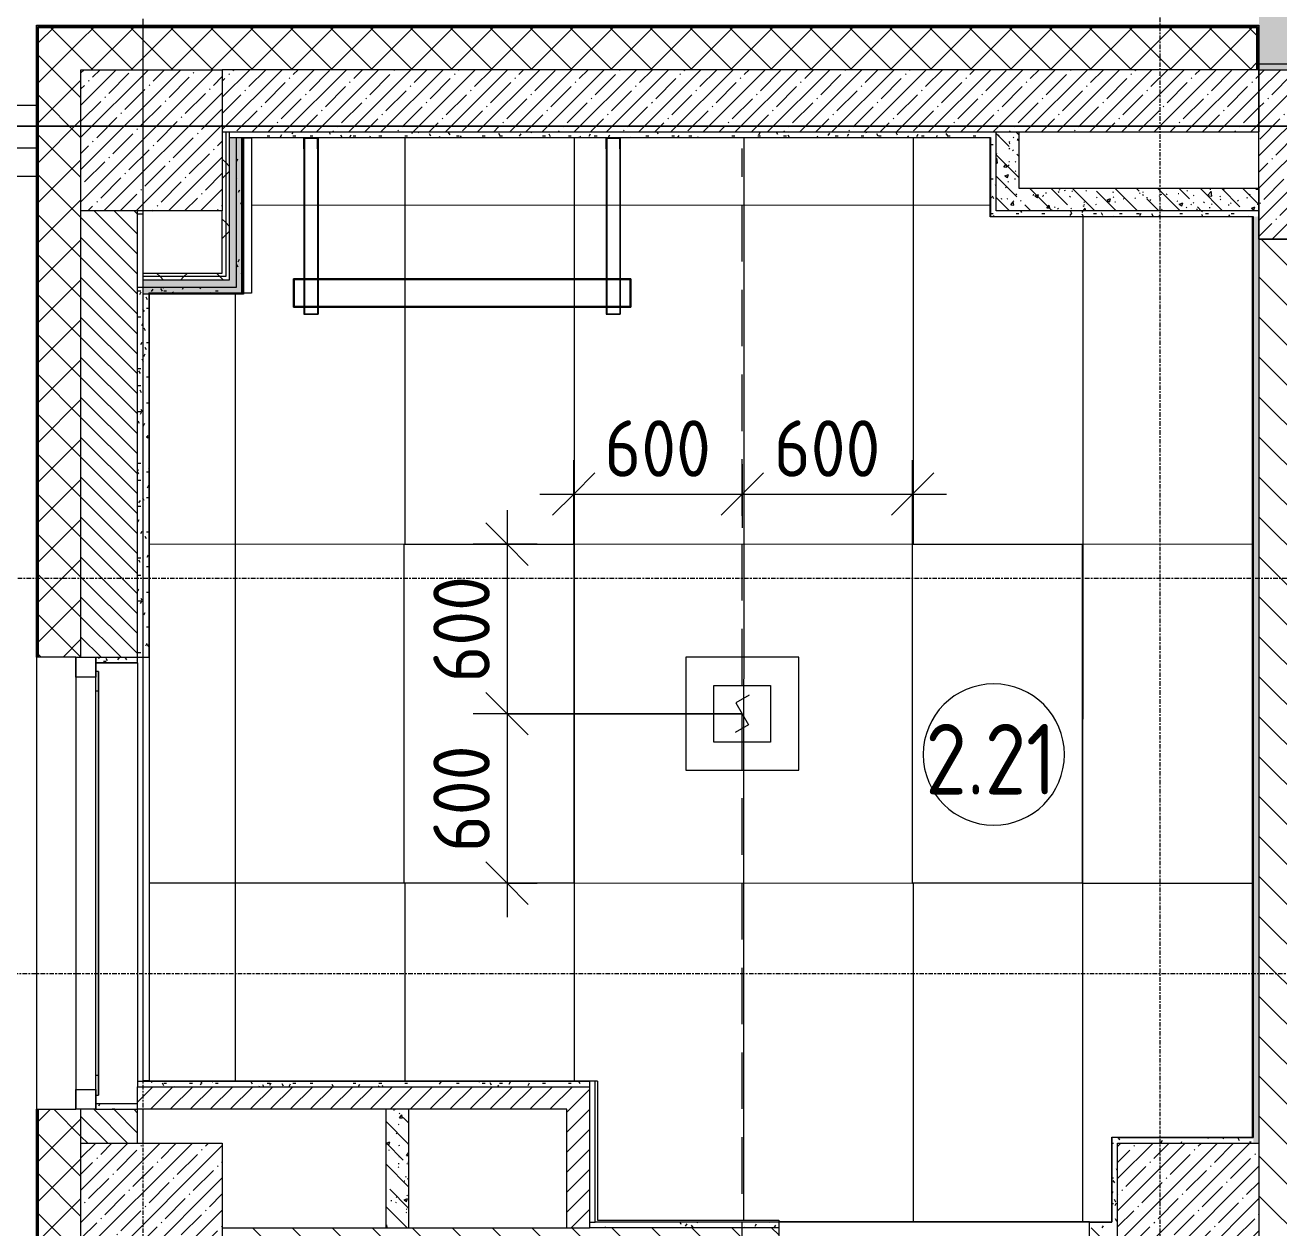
# Model space of a CAD drawing. Header units: millimetres. Extents: x -3917 to 185442, y -8553 to 29000.
# Drawn here: x -308 to 4131, y 11100 to 15358 of the extents above; entities that cross this region are included whole.
import ezdxf

# ---------------------------------------------------------------- set-up
doc = ezdxf.new("R2010")
doc.units = ezdxf.units.MM
doc.linetypes.add('ADSK_Штрих_ш2 п1', pattern=[300, 200, -100])
doc.linetypes.add('Осевая', pattern=[31.75, 6.35, -4.7625, 15.875, -4.7625])
for name, color, linetype, lineweight in [('A-ANNO-DIMS', 7, 'Continuous', 9), ('A-ANNO-DIMS-100', 7, 'Continuous', 9), ('A-AREA-IDEN', 7, 'Continuous', 9), ('A-CLNG-PATT', 7, 'Continuous', 9), ('A-DETL', 7, 'Continuous', 9), ('A-DETL-1', 7, 'ADSK_Штрих_ш2 п1', 9), ('A-GLAZ', 7, 'Continuous', 9), ('A-GLAZ-1', 7, 'Continuous', 13), ('A-WALL', 7, 'Continuous', 9), ('I-WALL', 7, 'Continuous', 9), ('S-COLS', 7, 'Continuous', 9), ('Оси', 7, 'Continuous', 9), ('Оси-2', 7, 'Осевая', 9)]:
    doc.layers.add(name, color=color, linetype=linetype, lineweight=lineweight)
for name, color, linetype, lineweight, true_color in [('A-ANNO-NOTE', 1, 'Continuous', 9, 0xff0000), ('A-CLNG-1', 7, 'Continuous', 9, 0xeaeaea), ('A-WALL-1', 7, 'Continuous', 9, 0x3c3c3c), ('A-WALL-2', 7, 'Continuous', 9, 0x535353), ('A-WALL-FNSH-1', 7, 'Continuous', 9, 0x3c3c3c), ('E-LITE-EQPM-1', 7, 'Continuous', 9, 0xff8080), ('I-WALL-1', 7, 'Continuous', 9, 0x535353), ('S-COLS-1', 9, 'Continuous', 9, 0x808080), ('S-COLS-2', 7, 'Continuous', 9, 0x3c3c3c)]:
    doc.layers.add(name, color=color, linetype=linetype, lineweight=lineweight, true_color=true_color)
doc.layers.add('A-CLNG-PATT-1', color=7, linetype='Continuous', lineweight=9, transparency=1)
doc.styles.add('GOST Common', font='GOST_Common.ttf', dxfattribs={"width": 0.9, "height": 250})
doc.styles.add('ISOCPEUR', font='isocpeur.ttf', dxfattribs={"width": 0.9, "height": 250})
doc.styles.add('ISOCPEUR_1', font='isocpeur.ttf', dxfattribs={"width": 0.9, "height": 200})
doc.dimstyles.new('ISO-2_0_0_9К_Средний_округл2_1', dxfattribs={"dimscale": 304.8, "dimtxt": 199.196235, "dimasz": 0.492126, "dimexe": 0.393701, "dimexo": 0, "dimgap": 0, "dimtad": 1, "dimdec": 0, "dimrnd": 10, "dimzin": 0, "dimdsep": 46, "dimtxsty": 'ISOCPEUR_1', "dimblk1": 'OBLIQUE', "dimblk2": 'OBLIQUE', "dimsah": 1, "dimcen": 0.09, "dimdle": 0.393701, "dimazin": 0, "dimtfac": 1, "dimtdec": 4, "dimtix": 1, "dimtmove": 0, "dimatfit": 3, "dimfxl": 1, "dimtvp": 1, "dimtolj": 1, "dimtzin": 0, "dimarcsym": 2})
doc.dimstyles.new('ISO-2_5_0_9К_БОЛЬШОЙ', dxfattribs={"dimscale": 304.8, "dimtxt": 248.995294, "dimasz": 0.492126, "dimexe": 0.393701, "dimexo": 0.984252, "dimgap": 0, "dimtad": 1, "dimdec": 0, "dimrnd": 10, "dimzin": 0, "dimdsep": 46, "dimtxsty": 'ISOCPEUR', "dimblk1": 'OBLIQUE', "dimblk2": 'OBLIQUE', "dimsah": 1, "dimcen": 0.09, "dimdle": 0.393701, "dimazin": 0, "dimtfac": 1, "dimtdec": 4, "dimtix": 1, "dimtmove": 0, "dimatfit": 3, "dimfxl": 1, "dimtvp": 1, "dimtolj": 1, "dimtzin": 0, "dimarcsym": 2})
pattern_1 = [(45, (0, 0), (-57.02463, 57.02463), []), (45, (57.025, 0), (-57.02463, 57.02463), [100.806, -20.161, 3.353, -16.808])]
pattern_2 = [(135, (0, 0), (-70.7107, -70.7107), [])]
pattern_3 = [(45, (0, 0), (-70.7107, 70.7107), []), (135, (0, 0), (-70.7107, -70.7107), [])]
pattern_4 = [(45, (0, 0), (-35.35534, 35.35534), [])]
pattern_5 = [(135, (0, 0), (-75.43415, -75.43415), [106.68, -17.78, 3.556, -17.78]), (135, (0, 75.39), (-75.43415, -75.43415), []), (50, (0, 0), (127.5292, -11.1576), [13.335, -146.685]), (355, (0, 0), (-24.6697, 133.74), [10.668, -117.348]), (100.451, (10.63, -0.93), (102.8597, 122.5818), [11.333, -124.663]), (46.184, (0, 35.56), (189.7552, -29.4304), [20.002, -220.027]), (96.636, (15.81, 33.1), (166.1822, 173.1996), [17, -186.995]), (351.184, (0, 35.56), (166.184, 173.1976), [16.002, -176.022]), (21, (17.78, 26.67), (106.1303, -71.586), [13.335, -146.685]), (326, (17.78, 26.67), (43.2619, 128.9318), [10.668, -117.348]), (71.451, (26.62, 20.7), (149.392, 57.3451), [11.333, -124.663]), (37.5, (0, 0), (2.16223, 59.18836), [3.353, -112.573, 3.353, -115.773, -117.792]), (37.5, (0, 0), (2.16223, 59.18836), [-235.052, 3.353, -114.44]), (7.5, (0, 0), (46.77386, 70.12615), [3.353, -64.567, 3.353, -109.906, -44.894]), (7.5, (0, 0), (46.77386, 70.12615), [-181.178, 3.353, -41.542]), (327.5, (-39.65, 0), (94.91367, -4.0101), [3.353, -41.097, 3.353, -135.331, -184.023]), (327.5, (-39.65, 0), (94.91367, -4.0101), [-183.134, 3.353, -180.67]), (317.5, (-57.43, 0), (103.69057, 17.7988), [3.353, -54.432, 3.353, -88.748, -130.683]), (317.5, (-57.43, 0), (103.69057, 17.7988), [-149.885, 3.353, -127.33])]
pattern_6 = [(0, (0, 0), (121.92, 30.48), [10.058, -81.382, 10.058, -81.382, -487.68]), (0, (0, 0), (121.92, 30.48), [-182.88, 10.058, -172.822, 10.058, -81.382, -213.36]), (0, (0, 0), (121.92, 30.48), [-457.2, 10.058, -50.902, 10.058, -142.342]), (120, (45.72, 15.24), (-87.356454, 90.34582), [10.058, -81.382, 10.058, -81.382, -487.68]), (120, (45.72, 15.24), (-87.356454, 90.34582), [-182.88, 10.058, -172.822, 10.058, -81.382, -213.36]), (120, (45.72, 15.24), (-87.356454, 90.34582), [-457.2, 10.058, -50.902, 10.058, -142.342]), (240, (60.96, 76.2), (-34.563546, -120.82582), [10.058, -81.382, 10.058, -81.382, -487.68]), (240, (60.96, 76.2), (-34.563546, -120.82582), [-182.88, 10.058, -172.822, 10.058, -81.382, -213.36]), (240, (60.96, 76.2), (-34.563546, -120.82582), [-457.2, 10.058, -50.902, 10.058, -142.342])]
pattern_7 = [(45, (0, 0), (-106.066, 106.066), []), (135, (0, 0), (-106.066, -106.066), [])]

# ---------------------------------------------------------------- blocks, each defined once
blk = doc.blocks.new('BSC_Колонна _Прямоугольная - 500х500-V21-Сводный план потолков 2 этажа в осях 1-12')
at = {"layer": 'S-COLS-1'}
h = blk.add_hatch(dxfattribs=at)
h.set_pattern_fill('FP_31', color=256, style=0, pattern_type=2)
h.set_pattern_definition([(45, (-140, -14950), (-57.02463, 57.02463), []), (45, (-82.975, -14950), (-57.02463, 57.02463), [100.806, -20.161, 3.353, -16.808])])
h.paths.add_polyline_path([(-250, -250), (250, -250), (250, 250), (-250, 250)])
at = {"layer": 'S-COLS-2'}
for p, q in [((-250, 250), (250, 250)), ((-250, -250), (-250, 250)), ((250, 250), (250, -250)), ((250, -250), (-250, -250))]:
    blk.add_line(p, q, dxfattribs=at)
blk = doc.blocks.new('BSC_Колонна _Прямоугольная - 500х500-V51-Сводный план потолков 2 этажа в осях 1-12')
at = {"layer": 'S-COLS-1'}
h = blk.add_hatch(dxfattribs=at)
h.set_pattern_fill('FP_63', color=256, style=0, pattern_type=2)
h.set_pattern_definition([(45, (-3810, -11150), (-57.0246, 57.0246), []), (45, (-3752.975, -11150), (-57.0246, 57.0246), [100.806, -20.161, 3.353, -16.808])])
h.paths.add_polyline_path([(-250, -250), (250, -250), (250, 250), (-250, 250), (-250, -181.2)])
at = {"layer": 'S-COLS-2'}
for p, q in [((-250, 250), (250, 250)), ((-250, -250), (-250, 250)), ((250, 250), (250, -250)), ((250, -250), (-250, -250))]:
    blk.add_line(p, q, dxfattribs=at)
blk = doc.blocks.new('120_Окно_СКБ_1Ст - 120_Окно_СКБ_1Ст_1600х2500_h_ 2-22959204-Сводный план потолков 2 этажа в осях 1-12')
at = {"layer": 'A-GLAZ'}
for p, q in [((800, -57), (-800, -57)), ((-800, -127), (800, -127))]:
    blk.add_line(p, q, dxfattribs=at)
at = {"layer": 'A-GLAZ-1'}
for p, q in [((-800, -127), (-800, -57)), ((-800, -57), (-730, -57)), ((-730, -57), (-730, -127)), ((730, -127), (730, -57)), ((730, -57), (800, -57)), ((800, -57), (800, -127)), ((-730, -127), (-800, -127)), ((-750, -127), (-750, -137)), ((-680, -137), (-680, -127)), ((680, -137), (680, -127)), ((800, -127), (730, -127)), ((750, -137), (750, -127)), ((-750, -137), (750, -137)), ((750, -137), (-750, -137))]:
    blk.add_line(p, q, dxfattribs=at)
blk = doc.blocks.new('BSC_Колонна _Прямоугольная - 500х500-V56-Сводный план потолков 2 этажа в осях 1-12')
at = {"layer": 'S-COLS-1'}
h = blk.add_hatch(dxfattribs=at)
h.set_pattern_fill('FP_68', color=256, style=0, pattern_type=2)
h.set_pattern_definition([(45, (-140, -11150), (-57.0246, 57.0246), []), (45, (-82.975, -11150), (-57.0246, 57.0246), [100.806, -20.161, 3.353, -16.808])])
h.paths.add_polyline_path([(-70.3, -250), (250, -250), (250, 250), (-250, 250), (-250, -250)])
at = {"layer": 'S-COLS-2'}
for p, q in [((-250, 250), (250, 250)), ((-250, -250), (-250, 250)), ((250, 250), (250, -250)), ((250, -250), (-250, -250))]:
    blk.add_line(p, q, dxfattribs=at)
blk = doc.blocks.new('E220 IP40 _школа доски 1195-100 IP40 аналог 1-36_ - V1-E0-00270-60000-4001839 _ V2-A0-PR00-00_2_0017_25 _Призма стандарт_-V72-Сводный план потолков 2 этажа в осях 1-12')
at = {"layer": 'E-LITE-EQPM-1'}
for p, q in [((679.4, 14960), (679.4, 14459.9)), ((679.4, 14920), (679.4, 14960)), ((729.4, 14459.9), (729.4, 14960)), ((729.4, 14960), (729.4, 14920)), ((1749.4, 14960), (1749.4, 14460)), ((1749.4, 14920), (1749.4, 14960)), ((1799.4, 14460), (1799.4, 14960)), ((1799.4, 14960), (1799.4, 14920)), ((681.4, 14920), (679.4, 14920)), ((679.4, 14920), (679.4, 14459.9)), ((679.4, 14920), (681.4, 14920)), ((727.4, 14958), (681.4, 14958)), ((681.4, 14958), (681.4, 14459.9)), ((681.4, 14958), (681.4, 14920)), ((681.4, 14958), (727.4, 14958)), ((681.4, 14920), (681.4, 14459.9)), ((727.4, 14958), (727.4, 14459.9)), ((727.4, 14920), (727.4, 14958)), ((729.4, 14920), (727.4, 14920)), ((727.4, 14920), (727.4, 14459.9)), ((727.4, 14920), (729.4, 14920)), ((729.4, 14920), (729.4, 14459.9)), ((1751.4, 14920), (1749.4, 14920)), ((1749.4, 14920), (1749.4, 14460)), ((1749.4, 14920), (1751.4, 14920)), ((1797.4, 14958), (1751.4, 14958)), ((1751.4, 14958), (1751.4, 14460)), ((1751.4, 14958), (1751.4, 14920)), ((1751.4, 14958), (1797.4, 14958)), ((1751.4, 14920), (1751.4, 14460)), ((1797.4, 14958), (1797.4, 14460)), ((1797.4, 14920), (1797.4, 14958)), ((1799.4, 14920), (1797.4, 14920)), ((1797.4, 14920), (1797.4, 14460)), ((1797.4, 14920), (1799.4, 14920)), ((1799.4, 14920), (1799.4, 14460)), ((641.9, 14360), (641.9, 14460)), ((641.9, 14460), (1836.9, 14460)), ((1836.9, 14460), (641.9, 14460)), ((641.9, 14460), (641.9, 14360)), ((644.9, 14362), (644.9, 14458)), ((644.9, 14458), (1833.9, 14458)), ((1833.9, 14458), (644.9, 14458)), ((644.9, 14458), (644.9, 14362)), ((1833.9, 14458), (644.9, 14458)), ((644.9, 14458), (644.9, 14362)), ((644.9, 14362), (644.9, 14458)), ((644.9, 14458), (1833.9, 14458)), ((679.4, 14459.9), (679.4, 14458)), ((679.4, 14459.9), (679.4, 14458)), ((679.4, 14458), (679.4, 14362)), ((679.4, 14458), (679.4, 14362)), ((681.4, 14459.9), (681.4, 14458)), ((681.4, 14459.9), (681.4, 14458)), ((681.4, 14458), (681.4, 14362)), ((681.4, 14458), (681.4, 14362)), ((727.4, 14459.9), (727.4, 14458)), ((727.4, 14459.9), (727.4, 14458)), ((727.4, 14458), (727.4, 14362)), ((727.4, 14458), (727.4, 14362)), ((729.4, 14458), (729.4, 14459.9)), ((729.4, 14459.9), (729.4, 14458)), ((729.4, 14362), (729.4, 14458)), ((729.4, 14458), (729.4, 14362)), ((1749.4, 14460), (1749.4, 14458.1)), ((1749.4, 14460), (1749.4, 14458.1)), ((1749.4, 14458), (1749.4, 14362)), ((1749.4, 14458), (1749.4, 14362)), ((1751.4, 14460), (1751.4, 14458.1)), ((1751.4, 14460), (1751.4, 14458.1)), ((1751.4, 14458), (1751.4, 14362)), ((1751.4, 14458), (1751.4, 14362)), ((1797.4, 14460), (1797.4, 14458.1)), ((1797.4, 14460), (1797.4, 14458.1)), ((1797.4, 14458), (1797.4, 14362)), ((1797.4, 14458), (1797.4, 14362)), ((1799.4, 14458.1), (1799.4, 14460)), ((1799.4, 14460), (1799.4, 14458.1)), ((1799.4, 14362), (1799.4, 14458)), ((1799.4, 14458), (1799.4, 14362)), ((1833.9, 14458), (1833.9, 14362)), ((1833.9, 14362), (1833.9, 14458)), ((1833.9, 14362), (1833.9, 14458)), ((1833.9, 14458), (1833.9, 14362)), ((1836.9, 14460), (1836.9, 14360)), ((1836.9, 14360), (1836.9, 14460)), ((1836.9, 14360), (641.9, 14360)), ((641.9, 14360), (1836.9, 14360)), ((1833.9, 14362), (644.9, 14362)), ((644.9, 14362), (1833.9, 14362)), ((644.9, 14362), (1833.9, 14362)), ((1833.9, 14362), (644.9, 14362)), ((679.4, 14362), (679.4, 14360.1)), ((679.4, 14362), (679.4, 14360.1)), ((679.4, 14360.1), (679.4, 14335)), ((679.4, 14360.1), (679.4, 14335)), ((681.4, 14362), (681.4, 14360.1)), ((681.4, 14362), (681.4, 14360.1)), ((681.4, 14360.1), (681.4, 14335)), ((681.4, 14360.1), (681.4, 14335)), ((727.4, 14362), (727.4, 14360.1)), ((727.4, 14362), (727.4, 14360.1)), ((727.4, 14360.1), (727.4, 14335)), ((727.4, 14360.1), (727.4, 14335)), ((729.4, 14360.1), (729.4, 14362)), ((729.4, 14362), (729.4, 14360.1)), ((729.4, 14335), (729.4, 14360.1)), ((729.4, 14360.1), (729.4, 14335)), ((1749.4, 14361.9), (1749.4, 14360)), ((1749.4, 14361.9), (1749.4, 14360)), ((1749.4, 14360), (1749.4, 14335)), ((1749.4, 14360), (1749.4, 14335)), ((1751.4, 14361.9), (1751.4, 14360)), ((1751.4, 14361.9), (1751.4, 14360)), ((1751.4, 14360), (1751.4, 14335)), ((1751.4, 14360), (1751.4, 14335)), ((1797.4, 14361.9), (1797.4, 14360)), ((1797.4, 14361.9), (1797.4, 14360)), ((1797.4, 14360), (1797.4, 14335)), ((1797.4, 14360), (1797.4, 14335)), ((1799.4, 14360), (1799.4, 14361.9)), ((1799.4, 14361.9), (1799.4, 14360)), ((1799.4, 14335), (1799.4, 14360)), ((1799.4, 14360), (1799.4, 14335)), ((681.4, 14335), (679.4, 14335)), ((679.4, 14335), (729.4, 14335)), ((727.4, 14335), (681.4, 14335)), ((729.4, 14335), (727.4, 14335)), ((1751.4, 14335), (1749.4, 14335)), ((1749.4, 14335), (1799.4, 14335)), ((1797.4, 14335), (1751.4, 14335)), ((1799.4, 14335), (1797.4, 14335))]:
    blk.add_line(p, q, dxfattribs=at)
blk = doc.blocks.new('Рассеиватель E220 - V2-A0-PR00-00_2_0016_25 Призма стандарт-27752360-Сводный план потолков 2 этажа в осях 1-12')
at = {"layer": 'E-LITE-EQPM-1'}
for p, q in [((-594.5, -48), (-594.5, 48)), ((-594.5, 48), (594.5, 48)), ((594.5, 48), (-594.5, 48)), ((-594.5, 48), (-594.5, -48)), ((594.5, 48), (594.5, -48)), ((594.5, -48), (594.5, 48)), ((594.5, -48), (-594.5, -48)), ((-594.5, -48), (594.5, -48))]:
    blk.add_line(p, q, dxfattribs=at)
blk = doc.blocks.new('DIMBLOCK17-Сводный план потолков 2 этажа в осях 1-12')
at = {"layer": 'A-ANNO-DIMS-100', "lineweight": 20}
for p, q in [((-1645.1, 17000), (-1720.1, 17075)), ((-1645.1, 17000), (-1570.1, 16925)), ((-1645.1, 15000), (-1720.1, 15075)), ((-1645.1, 15000), (-1570.1, 14925))]:
    blk.add_line(p, q, dxfattribs=at)
at = {"layer": 'A-ANNO-DIMS-100'}
for p, q in [((-1839, 17000), (-1525.1, 17000)), ((-1645.1, 17000), (-1839, 17000)), ((-1645.1, 17000), (-1645.1, 15000)), ((9560.6, 15000), (-1765.1, 15000)), ((-1645.1, 15000), (9560.6, 15000))]:
    blk.add_line(p, q, dxfattribs=at)
at = {"layer": 'A-ANNO-DIMS-100', "color": 0, "insert": (-1971.7, 15684), "char_height": 250, "width": 758.478, "attachment_point": 1, "rotation": 90, "line_spacing_factor": 1.149209, "style": 'ISOCPEUR'}
blk.add_mtext('2000', dxfattribs=at)
blk = doc.blocks.new('_Oblique')
at = {"color": 0, "linetype": 'ByBlock', "lineweight": -2}
blk.add_line((-0.5, -0.5), (0.5, 0.5), dxfattribs=at)
blk = doc.blocks.new('DIMBLOCK18-Сводный план потолков 2 этажа в осях 1-12')
at = {"layer": 'A-ANNO-DIMS-100', "lineweight": 20}
for p, q in [((-1645.1, 15000), (-1720.1, 15075)), ((-1645.1, 15000), (-1570.1, 14925)), ((-1645.1, 13400), (-1720.1, 13475)), ((-1645.1, 13400), (-1570.1, 13325))]:
    blk.add_line(p, q, dxfattribs=at)
at = {"layer": 'A-ANNO-DIMS-100'}
for p, q in [((9560.6, 15000), (-1765.1, 15000)), ((-1645.1, 15000), (-1645.1, 13400)), ((-1645.1, 15000), (9560.6, 15000)), ((-1839, 13400), (-1525.1, 13400)), ((-1645.1, 13400), (-1839, 13400))]:
    blk.add_line(p, q, dxfattribs=at)
at = {"layer": 'A-ANNO-DIMS-100', "color": 0, "insert": (-1971.7, 13905.5), "char_height": 250, "width": 706.764, "attachment_point": 1, "rotation": 90, "line_spacing_factor": 1.149209, "style": 'ISOCPEUR'}
blk.add_mtext('1600', dxfattribs=at)
blk = doc.blocks.new('Марка_Помещения - Номер-25198446-Сводный план потолков 2 этажа в осях 1-12')
at = {"layer": 'A-AREA-IDEN'}
for start, end in [(360, 180), (180, 360)]:
    blk.add_arc((0, 0), 2.5, start, end, dxfattribs=at)
blk = doc.blocks.new('DIMBLOCK78-Сводный план потолков 2 этажа в осях 1-12')
at = {"layer": 'A-ANNO-DIMS-100'}
for p, q in [((1398.5, 13640.5), (1398.5, 12920.1)), ((1504.6, 13520.5), (1278.5, 13520.5)), ((1398.5, 13520.5), (1504.6, 13520.5)), ((2231, 12920), (1278.5, 12920.1)), ((1398.5, 12920.1), (2231, 12920))]:
    blk.add_line(p, q, dxfattribs=at)
at = {"layer": 'A-ANNO-DIMS-100', "lineweight": 20}
for p, q in [((1398.5, 13520.5), (1323.5, 13595.5)), ((1398.5, 13520.5), (1473.5, 13445.5)), ((1398.5, 12920.1), (1323.5, 12995.1)), ((1398.5, 12920.1), (1473.5, 12845.1))]:
    blk.add_line(p, q, dxfattribs=at)
at = {"layer": 'A-ANNO-DIMS-100', "color": 0, "insert": (1137.2, 13030.7), "char_height": 200, "width": 455.087, "attachment_point": 1, "rotation": 90, "line_spacing_factor": 1.149209, "style": 'ISOCPEUR_1'}
blk.add_mtext('600', dxfattribs=at)
blk = doc.blocks.new('DIMBLOCK79-Сводный план потолков 2 этажа в осях 1-12')
at = {"layer": 'A-ANNO-DIMS-100', "lineweight": 20}
for p, q in [((1398.5, 12920.1), (1323.5, 12995.1)), ((1398.5, 12920.1), (1473.5, 12845.1)), ((1398.4, 12320.5), (1323.4, 12395.5)), ((1398.4, 12320.5), (1473.4, 12245.5))]:
    blk.add_line(p, q, dxfattribs=at)
at = {"layer": 'A-ANNO-DIMS-100'}
for p, q in [((2231, 12920), (1278.5, 12920.1)), ((1398.5, 12920.1), (1398.4, 12200.5)), ((1398.5, 12920.1), (2231, 12920)), ((1504.5, 12320.5), (1278.4, 12320.5)), ((1398.4, 12320.5), (1504.5, 12320.5))]:
    blk.add_line(p, q, dxfattribs=at)
at = {"layer": 'A-ANNO-DIMS-100', "color": 0, "insert": (1137.2, 12430.7), "char_height": 200, "width": 455.087, "attachment_point": 1, "rotation": 90, "line_spacing_factor": 1.149209, "style": 'ISOCPEUR_1'}
blk.add_mtext('600', dxfattribs=at)
blk = doc.blocks.new('DIMBLOCK80-Сводный план потолков 2 этажа в осях 1-12')
at = {"layer": 'A-ANNO-DIMS-100'}
for p, q in [((1634.2, 13520.6), (1634.2, 13817.8)), ((2231, 13803.9), (2231, 13577.8)), ((2231, 13697.8), (2231, 13803.9)), ((1514.2, 13697.8), (2231, 13697.8)), ((1634.2, 13697.8), (1634.2, 13520.6))]:
    blk.add_line(p, q, dxfattribs=at)
at = {"layer": 'A-ANNO-DIMS-100', "lineweight": 20}
for p, q in [((1634.2, 13697.8), (1709.2, 13772.8)), ((2231, 13697.8), (2306, 13772.8)), ((1634.2, 13697.8), (1559.2, 13622.8)), ((2231, 13697.8), (2156, 13622.8))]:
    blk.add_line(p, q, dxfattribs=at)
at = {"layer": 'A-ANNO-DIMS-100', "color": 0, "insert": (1743, 13959.1), "char_height": 200, "width": 455.087, "attachment_point": 1, "line_spacing_factor": 1.149209, "style": 'ISOCPEUR_1'}
blk.add_mtext('600', dxfattribs=at)
blk = doc.blocks.new('DIMBLOCK81-Сводный план потолков 2 этажа в осях 1-12')
at = {"layer": 'A-ANNO-DIMS-100'}
for p, q in [((2834.2, 13520.6), (2834.2, 13817.8)), ((2231, 13803.9), (2231, 13577.8)), ((2231, 13697.8), (2231, 13803.9)), ((2231, 13697.8), (2954.2, 13697.8)), ((2834.2, 13697.8), (2834.2, 13520.6))]:
    blk.add_line(p, q, dxfattribs=at)
at = {"layer": 'A-ANNO-DIMS-100', "lineweight": 20}
for p, q in [((2231, 13697.8), (2306, 13772.8)), ((2834.2, 13697.8), (2909.2, 13772.8)), ((2231, 13697.8), (2156, 13622.8)), ((2834.2, 13697.8), (2759.2, 13622.8))]:
    blk.add_line(p, q, dxfattribs=at)
at = {"layer": 'A-ANNO-DIMS-100', "color": 0, "insert": (2343, 13959.1), "char_height": 200, "width": 455.087, "attachment_point": 1, "line_spacing_factor": 1.149209, "style": 'ISOCPEUR_1'}
blk.add_mtext('600', dxfattribs=at)

msp = doc.modelspace()

# ---------------------------------------------------------------- hatches: boundary and pattern name
at = {"layer": 'A-CLNG-PATT'}
h = msp.add_hatch(dxfattribs=at)
h.set_pattern_fill('FP_88', color=256, style=0, pattern_type=2)
h.set_pattern_definition([(89.995, (4036.85, 14720.3), (-600, 0.05), []), (179.995, (4036.8, 14720.3), (-0.1, -1200), [])])
h.paths.add_polyline_path([(3539, 11121), (3539, 11421), (4039, 11421), (4039, 14679.7), (3109, 14679.7), (3109, 14959), (494, 14959), (494, 14409), (465, 14409), (465, 14405), (131, 14405), (131, 11621), (1718, 11620), (1718, 11128), (2360.5, 11128), (2360.5, 11121), (3126, 11121)])
h.paths.add_polyline_path([(2834.2, 12320), (2834.2, 13520.6), (3434.2, 13520.6), (3434.2, 12320)])
h.paths.add_polyline_path([(1634.2, 12320), (1034.2, 12320), (1034.2, 13520.6), (1634.2, 13520.6)])
at = {"layer": 'A-CLNG-PATT-1'}
h = msp.add_hatch(color=256, dxfattribs=at)
h.paths.add_polyline_path([(12800, 15200), (13690, 15200), (13690, 26500), (9730, 26500), (9730, 26480), (9090, 26480), (9090, 26500), (4680, 26500), (4680, 26480), (4061.1, 26480), (4061.1, 22220), (4680, 22220), (4680, 21580), (4061.1, 21580), (4061.1, 18450), (4066.1, 18450.3), (4066.2, 18470.3), (4680, 18469.2), (4680, 17830), (4064.8, 17830), (4064.8, 17850), (4061.1, 17850), (4060, 15200), (12790, 15200)])
h.paths.add_polyline_path([(13464.9, 17951.5), (13418.1, 17963), (13375.4, 17985.4), (13339.3, 18017.4), (13311.9, 18057.1), (13294.8, 18102.1), (13289, 18150), (13294.8, 18197.9), (13311.9, 18242.9), (13339.3, 18282.6), (13375.4, 18314.6), (13418.1, 18337), (13464.9, 18348.5), (13513.1, 18348.5), (13559.9, 18337), (13602.6, 18314.6), (13638.7, 18282.6), (13666.1, 18242.9), (13683.2, 18197.9), (13689, 18150), (13683.2, 18102.1), (13666.1, 18057.1), (13638.7, 18017.4), (13602.6, 17985.4), (13559.9, 17963), (13513.1, 17951.5)])
h.paths.add_polyline_path([(13513.1, 23241.5), (13464.9, 23241.5), (13418.1, 23253), (13375.4, 23275.4), (13339.3, 23307.4), (13311.9, 23347.1), (13294.8, 23392.1), (13289, 23440), (13294.8, 23487.9), (13311.9, 23532.9), (13339.3, 23572.6), (13375.4, 23604.6), (13418.1, 23627), (13464.9, 23638.5), (13513.1, 23638.5), (13559.9, 23627), (13602.6, 23604.6), (13638.7, 23572.6), (13666.1, 23532.9), (13683.2, 23487.9), (13689, 23440), (13683.2, 23392.1), (13666.1, 23347.1), (13638.7, 23307.4), (13602.6, 23275.4), (13559.9, 23253)])
at = {"layer": 'A-WALL'}
h = msp.add_hatch(dxfattribs=at)
h.set_pattern_fill('FP_12', color=256, style=0, pattern_type=2)
h.set_pattern_definition(pattern_3)
h.paths.add_polyline_path([(-110, -100), (-110, 5220), (-260, 5220), (-260, -100)])
h.paths.add_polyline_path([(-260, 7320), (-110, 7320), (-110, 8520), (-260, 8520), (-260, 7361.9)])
h.paths.add_polyline_path([(-260, 10620), (-110, 10620), (-110, 11520), (-260, 11520), (-260, 10900)])
h.paths.add_polyline_path([(-128, 13120), (-110, 13120), (-110, 15350), (-260, 15350), (-260, 13120)])
h = msp.add_hatch(dxfattribs=at)
h.set_pattern_fill('FP_12', color=256, style=0, pattern_type=2)
h.set_pattern_definition(pattern_3)
h.paths.add_polyline_path([(4052, 15200), (4052, 15350), (-110, 15350), (-110, 15200), (3737.3, 15200)])
h = msp.add_hatch(dxfattribs=at)
h.set_pattern_fill('FP_14', color=256, style=0, pattern_type=2)
h.set_pattern_definition([(135, (0, 0), (-35.35534, -35.35534), [])])
h.paths.add_polyline_path([(90, 7900), (90, 8520), (-110, 8520), (-110, 7900)])
h.paths.add_polyline_path([(69.7, 10620), (90, 10620), (90, 10900), (-110, 10900), (-110, 10620), (-58, 10620)])
h.paths.add_polyline_path([(-110, 11400), (90, 11400), (90, 11520), (-110, 11520)])
h.paths.add_polyline_path([(-110, 13120), (90, 13120), (90, 14700), (-110, 14700), (-110, 13674)])
at = {"layer": 'I-WALL'}
h = msp.add_hatch(dxfattribs=at)
h.set_pattern_fill('FP_13', color=256, style=0, pattern_type=2)
h.set_pattern_definition(pattern_1)
h.paths.add_polyline_path([(3737.3, 14980), (4060, 14980), (4060, 15200), (390, 15200), (390, 14980), (3210, 14980)])
h = msp.add_hatch(dxfattribs=at)
h.set_pattern_fill('FP_80', color=256, style=0, pattern_type=2)
h.set_pattern_definition(pattern_7)
h.paths.add_polyline_path([(402.5, 14467.5), (402.5, 14980), (390, 14980), (390, 14467.5)])
h = msp.add_hatch(dxfattribs=at)
h.set_pattern_fill('FP_80', color=256, style=0, pattern_type=2)
h.set_pattern_definition(pattern_7)
h.paths.add_polyline_path([(415, 14455), (415, 14980), (402.5, 14980), (402.5, 14455)])
h = msp.add_hatch(dxfattribs=at)
h.set_pattern_fill('FP_79', color=256, style=0, pattern_type=2)
h.set_pattern_definition(pattern_6)
h.paths.add_polyline_path([(3110, 14960), (3110, 14980), (415, 14980), (415, 14960), (1903.5, 14960)])
for points in [[(465, 14405), (465, 14960), (415, 14960), (415, 14405)], [(415, 14405), (415, 14455), (110, 14455), (110, 14405), (402.5, 14405)]]:
    msp.add_hatch(color=256, dxfattribs=at).paths.add_polyline_path(points)
h = msp.add_hatch(dxfattribs=at)
h.set_pattern_fill('FP_79', color=256, style=0, pattern_type=2)
h.set_pattern_definition(pattern_6)
h.paths.add_polyline_path([(440, 14430), (460, 14430), (460, 14960), (440, 14960), (440, 14575.7)])
h = msp.add_hatch(dxfattribs=at)
h.set_pattern_fill('FP_79', color=256, style=0, pattern_type=2)
h.set_pattern_definition(pattern_6)
h.paths.add_polyline_path([(3126, 14680.7), (3130, 14680.7), (3130, 14980), (3110, 14980), (3110, 14680.7)])
h = msp.add_hatch(dxfattribs=at)
h.set_pattern_fill('FP_38', color=256, style=0, pattern_type=2)
h.set_pattern_definition(pattern_5)
h.paths.add_polyline_path([(3130, 14700.7), (3210, 14700.7), (3210, 14980), (3130, 14980)])
h = msp.add_hatch(dxfattribs=at)
h.set_pattern_fill('FP_38', color=256, style=0, pattern_type=2)
h.set_pattern_definition(pattern_5)
h.paths.add_polyline_path([(4060, 14700.7), (4060, 14780.7), (3210, 14780.7), (3210, 14700.7), (3737.3, 14700.7)])
h = msp.add_hatch(dxfattribs=at)
h.set_pattern_fill('FP_79', color=256, style=0, pattern_type=2)
h.set_pattern_definition(pattern_6)
h.paths.add_polyline_path([(4060, 14680.7), (4060, 14700.7), (3130, 14700.7), (3130, 14680.7), (4040, 14680.7)])
h = msp.add_hatch(dxfattribs=at)
h.set_pattern_fill('FP_79', color=256, style=0, pattern_type=2)
h.set_pattern_definition(pattern_6)
h.paths.add_polyline_path([(4040, 11400), (4060, 11400), (4060, 14680.7), (4040, 14679.7), (4040, 11420)])
h = msp.add_hatch(dxfattribs=at)
h.set_pattern_fill('FP_11', color=256, style=0, pattern_type=2)
h.set_pattern_definition(pattern_2)
h.paths.add_polyline_path([(4060, 10900), (4260, 10900), (4260, 14600), (4060, 14600), (4060, 10968.8)])
h = msp.add_hatch(dxfattribs=at)
h.set_pattern_fill('FP_80', color=256, style=0, pattern_type=2)
h.set_pattern_definition(pattern_7)
h.paths.add_polyline_path([(110, 14467.5), (390, 14467.5), (390, 14480), (110, 14480)])
h = msp.add_hatch(dxfattribs=at)
h.set_pattern_fill('FP_79', color=256, style=0, pattern_type=2)
h.set_pattern_definition(pattern_6)
h.paths.add_polyline_path([(90, 13120), (130, 13120), (130, 14430), (90, 14430), (90, 13674)])
h = msp.add_hatch(dxfattribs=at)
h.set_pattern_fill('FP_80', color=256, style=0, pattern_type=2)
h.set_pattern_definition(pattern_7)
h.paths.add_polyline_path([(110, 14455), (402.5, 14455), (402.5, 14467.5), (110, 14467.5)])
h = msp.add_hatch(dxfattribs=at)
h.set_pattern_fill('FP_79', color=256, style=0, pattern_type=2)
h.set_pattern_definition(pattern_6)
h.paths.add_polyline_path([(460, 14410), (460, 14430), (130, 14430), (130, 14410), (375.3, 14410)])
h = msp.add_hatch(dxfattribs=at)
h.set_pattern_fill('FP_79', color=256, style=0, pattern_type=2)
h.set_pattern_definition(pattern_6)
h.paths.add_polyline_path([(90, 13100), (90, 13120), (-58, 13120), (-58, 13100)])
h = msp.add_hatch(dxfattribs=at)
h.set_pattern_fill('FP_79', color=256, style=0, pattern_type=2)
h.set_pattern_definition(pattern_6)
h.paths.add_polyline_path([(90, 11600), (1690, 11600), (1690, 11620), (90, 11620)])
h = msp.add_hatch(dxfattribs=at)
h.set_pattern_fill('FP_37', color=256, style=0, pattern_type=2)
h.set_pattern_definition(pattern_4)
h.paths.add_polyline_path([(1610, 11520), (1690, 11520), (1690, 11600), (90, 11600), (90, 11520), (1050, 11520)])
h = msp.add_hatch(dxfattribs=at)
h.set_pattern_fill('FP_79', color=256, style=0, pattern_type=2)
h.set_pattern_definition(pattern_6)
h.paths.add_polyline_path([(90, 11520), (90, 11540), (-58, 11540), (-58, 11520)])
h = msp.add_hatch(dxfattribs=at)
h.set_pattern_fill('FP_38', color=256, style=0, pattern_type=2)
h.set_pattern_definition(pattern_5)
h.paths.add_polyline_path([(1050, 11100), (1050, 11520), (970, 11520), (970, 11100)])
h = msp.add_hatch(dxfattribs=at)
h.set_pattern_fill('FP_37', color=256, style=0, pattern_type=2)
h.set_pattern_definition(pattern_4)
h.paths.add_polyline_path([(1610, 11100), (1690, 11100), (1690, 11520), (1610, 11520)])
h = msp.add_hatch(dxfattribs=at)
h.set_pattern_fill('FP_79', color=256, style=0, pattern_type=2)
h.set_pattern_definition(pattern_6)
h.paths.add_polyline_path([(3560, 11100), (3560, 11420), (3540, 11420), (3540, 11100)])
h = msp.add_hatch(dxfattribs=at)
h.set_pattern_fill('FP_79', color=256, style=0, pattern_type=2)
h.set_pattern_definition(pattern_6)
h.paths.add_polyline_path([(4040, 11400), (4039, 11420), (3560, 11420), (3560, 11400)])
h = msp.add_hatch(dxfattribs=at)
h.set_pattern_fill('FP_11', color=256, style=0, pattern_type=2)
h.set_pattern_definition(pattern_2)
h.paths.add_polyline_path([(3460, 10900), (3560, 10900), (3560, 11100), (3460, 11100), (3460, 10968.8)])
h.paths.add_polyline_path([(2360, 10900), (2360, 11100), (390, 11100), (390, 10900), (1903.5, 10900)])
h = msp.add_hatch(dxfattribs=at)
h.set_pattern_fill('FP_79', color=256, style=0, pattern_type=2)
h.set_pattern_definition(pattern_6)
h.paths.add_polyline_path([(3460, 11100), (3540, 11100), (3540, 11120), (3460, 11120)])
h.paths.add_polyline_path([(2360, 11100), (2360, 11120), (1690, 11120), (1690, 11100), (1903.5, 11100)])
at = {"layer": 'S-COLS-1'}
h = msp.add_hatch(dxfattribs=at)
h.set_pattern_fill('FP_13', color=256, style=0, pattern_type=2)
h.set_pattern_definition(pattern_1)
h.paths.add_polyline_path([(4060, 14600), (4660, 14600), (4660, 15200), (4060, 15200), (4060, 15026.5)])

# ---------------------------------------------------------------- linework, layer by layer
at = {"layer": 'A-ANNO-NOTE'}
for p, q in [((1034.2, 12320), (1034.3, 13520)), ((1034.3, 13520), (1634.3, 13520)), ((1634.3, 13520), (1634.2, 12320)), ((2834.2, 12320), (2834.3, 13520)), ((2834.3, 13520), (3434.3, 13520)), ((3434.3, 13520), (3434.2, 12320)), ((1634.2, 12320), (1034.2, 12320)), ((3434.2, 12320), (2834.2, 12320))]:
    msp.add_line(p, q, dxfattribs=at)
at = {"layer": 'A-CLNG-1'}
for p, q in [((4060, 15358), (4060, 15200)), ((3109, 14959), (494, 14959)), ((494, 14959), (494, 14409)), ((131, 14405), (131, 11621)), ((494, 14409), (465, 14409)), ((1034.2, 12320), (1034.2, 13520.6)), ((1034.2, 13520.6), (1634.2, 13520.6)), ((1634.2, 13520.6), (1634.2, 12320)), ((2834.2, 12320), (2834.2, 13520.6)), ((2834.2, 13520.6), (3434.2, 13520.6)), ((3434.2, 13520.6), (3434.2, 12320)), ((90, 13099), (90, 11600)), ((1634.2, 12320), (1034.2, 12320)), ((3434.2, 12320), (2834.2, 12320)), ((131, 11621), (1711, 11621)), ((-58, 11541), (90, 11541)), ((3460, 11121), (3539, 11121))]:
    msp.add_line(p, q, dxfattribs=at)
at = {"layer": 'A-DETL'}
for p, q in [((2031, 13120), (2031, 12720)), ((2431, 13120), (2031, 13120)), ((2431, 12720), (2431, 13120)), ((2256.1, 12986.5), (2208.5, 12959)), ((2208.5, 12959), (2253.5, 12881)), ((2253.5, 12881), (2205.9, 12853.5)), ((2031, 12720), (2431, 12720))]:
    msp.add_line(p, q, dxfattribs=at)
at = {"layer": 'A-DETL-1'}
for p, q in [((2231, 9421), (2231, 14921)), ((2131, 13020), (2331, 13020)), ((2131, 12820), (2131, 13020)), ((2331, 13020), (2331, 12820)), ((2331, 12820), (2131, 12820))]:
    msp.add_line(p, q, dxfattribs=at)
at = {"layer": 'A-WALL'}
for p, q in [((-263, 15353), (4055, 15353)), ((-263, 13120), (-263, 15353)), ((-260, 15350), (4052, 15350)), ((-260, 13120), (-260, 15350)), ((4052, 15350), (4052, 15200)), ((4055, 15353), (4055, 15200)), ((402.5, 14980), (402.5, 14467.5)), ((415, 14980), (415, 14455)), ((415, 14960), (3110, 14960)), ((3110, 14960), (3110, 14680.7)), ((-110, 13120), (-110, 14700)), ((90, 13100), (90, 14700)), ((3130, 14680.7), (4040, 14680.7)), ((4040, 14680.7), (4040, 11420)), ((4060, 14600), (4260, 14600)), ((402.5, 14467.5), (110, 14467.5)), ((415, 14455), (110, 14455)), ((130, 14410), (130, 13120)), ((130, 14410), (171, 14410)), ((-263, 10620), (-263, 11520)), ((-260, 10620), (-260, 11520)), ((-110, 11400), (-110, 11520)), ((3560, 11420), (4040, 11420)), ((2360, 11100), (1690, 11100))]:
    msp.add_line(p, q, dxfattribs=at)
at = {"layer": 'A-WALL-1'}
for p, q in [((4052, 15200), (390, 15200)), ((4060, 15200), (4060, 14980)), ((390, 14980), (4060, 14980)), ((440, 14430), (440, 14960)), ((460, 14960), (460, 14959)), ((465, 14960), (465, 14405)), ((3130, 14700.7), (3130, 14980)), ((3210, 14980), (3210, 14780.7)), ((3210, 14780.7), (4060, 14780.7)), ((4060, 14780.7), (4060, 11400)), ((390, 14480), (390, 14700)), ((4060, 14700.7), (3130, 14700.7)), ((110, 14480), (390, 14480)), ((110, 14405), (110, 14480)), ((90, 14430), (440, 14430)), ((465, 14405), (110, 14405)), ((130, 14410), (130, 14410)), ((-128, 13120), (-260, 13120)), ((-58, 13120), (130, 13120)), ((90, 13100), (-58, 13100)), ((90, 11620), (1690, 11620)), ((90, 11400), (90, 11600)), ((90, 11600), (1690, 11600)), ((1690, 11620), (1690, 11100)), ((-260, 11520), (-128, 11520)), ((-58, 11540), (90, 11540)), ((-58, 11520), (90, 11520)), ((1610, 11520), (90, 11520)), ((970, 11100), (970, 11520)), ((1050, 11520), (1050, 11100)), ((1610, 11100), (1610, 11520)), ((390, 11100), (1690, 11100)), ((1690, 11120), (1710, 11120)), ((2360, 11120), (2360, 10900)), ((3460, 10900), (3460, 11120)), ((3460, 11120), (3540, 11120)), ((3540, 11120), (3540, 11121))]:
    msp.add_line(p, q, dxfattribs=at)
at = {"layer": 'A-WALL-2'}
for p, q in [((-268, 15073), (-541.5, 15073)), ((-541.5, 14923), (-268, 14923)), ((-541.5, 14823), (-268, 14823)), ((-268, 13120), (-268, 11520))]:
    msp.add_line(p, q, dxfattribs=at)
at = {"layer": 'A-WALL-FNSH-1'}
for p, q in [((-268, 15358), (4060, 15358)), ((-268, 13120), (-268, 15358)), ((4060, 15200), (4052, 15200)), ((4060, 15221), (6555, 15221)), ((6555, 15220), (4060, 15220)), ((460, 14410), (460, 14959)), ((460, 14959), (494, 14959)), ((461, 14959), (461, 14409)), ((3109, 14679.7), (3109, 14959)), ((4039, 14679.7), (3109, 14679.7)), ((3110, 14680.7), (3130, 14680.7)), ((4039, 11421), (4039, 14679.7)), ((131, 14409), (131, 14405)), ((461, 14409), (131, 14409)), ((171, 14410), (460, 14410)), ((-260, 13120), (-268, 13120)), ((90, 13099), (-58, 13099)), ((90, 13100), (90, 13099)), ((131, 13120), (130, 13120)), ((130, 11621), (131, 11621)), ((130, 11620), (130, 11621)), ((1718, 11620), (130, 11620)), ((1710, 11120), (1710, 11621)), ((1718, 11620), (1718, 11128)), ((-268, 10620), (-268, 11520)), ((-268, 11520), (-260, 11520)), ((-58, 11541), (90, 11541)), ((3539, 11421), (4039, 11421)), ((3539, 11121), (3539, 11421)), ((3560, 11420), (3540, 11420)), ((3540, 11420), (3540, 11121)), ((2360.5, 11120), (1710, 11120)), ((1718, 11128), (2360.5, 11128)), ((2360.5, 11128), (2360.5, 11120)), ((3460, 11120), (3460, 11121))]:
    msp.add_line(p, q, dxfattribs=at)
at = {"layer": 'I-WALL-1'}
for p, q in [((90, 14690), (110, 14690)), ((110, 14480), (110, 14690)), ((110, 11621), (110, 13120)), ((130, 11621), (110, 11621)), ((110, 11400), (110, 11520)), ((3460, 11121), (2360.5, 11121)), ((3460, 11120), (2360.5, 11120))]:
    msp.add_line(p, q, dxfattribs=at)
at = {"layer": 'S-COLS'}
msp.add_line((4260, 14600), (4060, 14600), dxfattribs=at)
at = {"layer": 'S-COLS-2'}
for p, q in [((4060, 14600), (4060, 15200)), ((4060, 15200), (4660, 15200))]:
    msp.add_line(p, q, dxfattribs=at)
at = {"layer": 'Оси'}
msp.add_line((110, 12880), (110, 15380), dxfattribs=at)
at = {"layer": 'Оси-2'}
for p, q in [((3710, 593.7), (3710, 24898.1)), ((-599.2, 15000), (35390, 15000)), ((-599.2, 13400), (35390, 13400)), ((110, 593.7), (110, 12880)), ((11013.2, 12000), (-599.2, 12000))]:
    msp.add_line(p, q, dxfattribs=at)

# ---------------------------------------------------------------- block references
at = {"layer": 'A-AREA-IDEN', "xscale": 99.99999999999993, "yscale": 99.99999999999993, "zscale": 99.99999999999993}
msp.add_blockref('Марка_Помещения - Номер-25198446-Сводный план потолков 2 этажа в осях 1-12', (3121.5, 12775.8), dxfattribs=at)
at = {"layer": 'A-GLAZ', "rotation": 89.99999999999993}
msp.add_blockref('120_Окно_СКБ_1Ст - 120_Окно_СКБ_1Ст_1600х2500_h_ 2-22959204-Сводный план потолков 2 этажа в осях 1-12', (-185, 12320), dxfattribs=at)
at = {"layer": 'E-LITE-EQPM-1'}
for name, p in [('E220 IP40 _школа доски 1195-100 IP40 аналог 1-36_ - V1-E0-00270-60000-4001839 _ V2-A0-PR00-00_2_0017_25 _Призма стандарт_-V72-Сводный план потолков 2 этажа в осях 1-12', (0, 0)), ('Рассеиватель E220 - V2-A0-PR00-00_2_0016_25 Призма стандарт-27752360-Сводный план потолков 2 этажа в осях 1-12', (1239.4, 14410))]:
    msp.add_blockref(name, p, dxfattribs=at)
at = {"layer": 'S-COLS'}
for name, p in [('BSC_Колонна _Прямоугольная - 500х500-V21-Сводный план потолков 2 этажа в осях 1-12', (140, 14950)), ('BSC_Колонна _Прямоугольная - 500х500-V56-Сводный план потолков 2 этажа в осях 1-12', (140, 11150)), ('BSC_Колонна _Прямоугольная - 500х500-V51-Сводный план потолков 2 этажа в осях 1-12', (3810, 11150))]:
    msp.add_blockref(name, p, dxfattribs=at)

# ---------------------------------------------------------------- texts
at = {"layer": 'A-AREA-IDEN', "insert": (2879.6, 12884.3), "char_height": 250, "width": 606.076, "attachment_point": 1, "style": 'GOST Common'}
msp.add_mtext('2.21', dxfattribs=at)

# ---------------------------------------------------------------- dimensions: what is measured, and where the dimension line sits
at = {"layer": 'A-ANNO-DIMS'}
for base, p1, p2, angle, dimstyle, override, picture, middle in [((-1645.1, 15000), (-1539, 17000), (9860.6, 15000), 90, 'ISO-2_5_0_9К_БОЛЬШОЙ', {"dimpost": '<>', "dimfxl": 11573.73978}, 'DIMBLOCK17-Сводный план потолков 2 этажа в осях 1-12', (-1770.1, 16000)), ((-1645.1, 13400), (9860.6, 15000), (-1539, 13400), 90, 'ISO-2_5_0_9К_БОЛЬШОЙ', {"dimpost": '<>', "dimfxl": 11511.361874}, 'DIMBLOCK18-Сводный план потолков 2 этажа в осях 1-12', (-1770.1, 14200)), ((1398.5, 12920.1), (1504.6, 13520.5), (2231, 12920), 89.9954, 'ISO-2_0_0_9К_Средний_округл2_1', {"dimpost": '<>', "dimfxl": 942.483374}, 'DIMBLOCK78-Сводный план потолков 2 этажа в осях 1-12', (1298.5, 13220.3)), ((1398.4, 12320.5), (2231, 12920), (1504.5, 12320.5), 89.9954, 'ISO-2_0_0_9К_Средний_округл2_1', {"dimpost": '<>', "dimfxl": 941.908303}, 'DIMBLOCK79-Сводный план потолков 2 этажа в осях 1-12', (1298.5, 12620.3))]:
    dim = msp.add_linear_dim(base=base, p1=p1, p2=p2, angle=angle, dimstyle=dimstyle, override=override, dxfattribs=at)
    dim.commit()
    dim.dimension.update_dxf_attribs({"geometry": picture, "text_midpoint": middle})
for base, p1, p2, override, picture, middle in [((2231, 13697.8), (1634.2, 13520.6), (2231, 13803.9), {"dimpost": '<>', "dimfxl": 660.656407}, 'DIMBLOCK80-Сводный план потолков 2 этажа в осях 1-12', (1932.6, 13797.8)), ((2834.2, 13697.8), (2231, 13803.9), (2834.2, 13520.6), {"dimpost": '<>', "dimfxl": 666.419005}, 'DIMBLOCK81-Сводный план потолков 2 этажа в осях 1-12', (2532.6, 13797.8))]:
    dim = msp.add_linear_dim(base=base, p1=p1, p2=p2, dimstyle='ISO-2_0_0_9К_Средний_округл2_1', override=override, dxfattribs=at)
    dim.commit()
    dim.dimension.update_dxf_attribs({"geometry": picture, "text_midpoint": middle})

doc.saveas('drawing.dxf')
